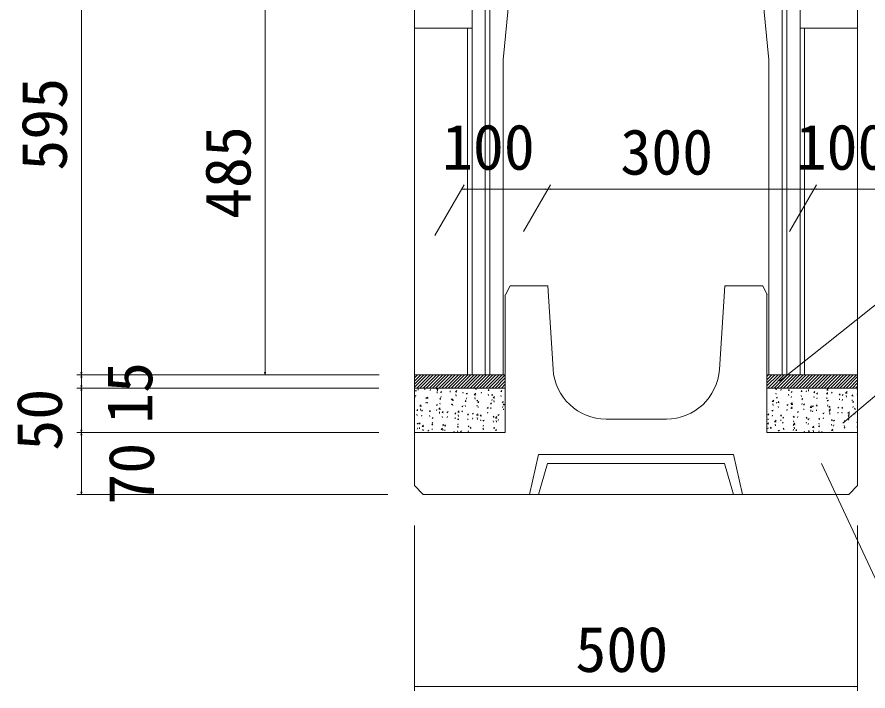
# Model space of a CAD drawing. Units: millimetres on the paper, scale 1:20. Extents: x 2 to 843, y -1 to 593.
# Drawn here: x 206.39 to 254.38, y 418.33 to 456.32 of the extents above; entities that cross this region are included whole.
import ezdxf
from ezdxf.enums import TextEntityAlignment as Align

# ---------------------------------------------------------------- set-up
doc = ezdxf.new("R2010")
doc.units = ezdxf.units.MM
for name, color, linetype, lineweight in [('0_2', 7, 'Continuous', 18), ('D-STR-DIM（寸法）', 7, 'Continuous', 18), ('D-STR-HTXT（旗揚げ）', 4, 'Continuous', 18), ('D-STR-STRn（構造物）', 5, 'Continuous', 18), ('D-STR-TXT（文字）', 7, 'Continuous', 18), ('D-STR（構造物外形線）', 1, 'Continuous', 18)]:
    doc.layers.add(name, color=color, linetype=linetype, lineweight=lineweight)
doc.styles.add('ＭＳ ゴシック', font='')
doc.styles.get('ＭＳ ゴシック').set_extended_font_data('MS Gothic')

msp = doc.modelspace()

# ---------------------------------------------------------------- linework, layer by layer
at = {"layer": '0_2'}
for p, q in [((231.46, 446.615), (231.61, 446.64)), ((231.61, 446.59), (231.46, 446.615)), ((236.183, 446.64), (236.333, 446.615)), ((236.333, 446.615), (236.183, 446.59)), ((236.333, 446.615), (236.483, 446.64)), ((236.483, 446.59), (236.333, 446.615)), ((251.183, 446.64), (251.333, 446.615)), ((251.333, 446.615), (251.183, 446.59)), ((251.333, 446.615), (251.483, 446.64)), ((251.483, 446.59), (251.333, 446.615)), ((210.015, 436.156), (209.99, 436.306)), ((210.04, 436.306), (210.015, 436.156)), ((220.375, 436.156), (220.35, 436.306)), ((220.4, 436.306), (220.375, 436.156)), ((209.99, 436.006), (210.015, 436.156)), ((210.015, 436.156), (210.04, 436.006)), ((210.015, 435.406), (209.99, 435.556)), ((209.99, 435.256), (210.015, 435.406)), ((210.04, 435.556), (210.015, 435.406)), ((210.015, 435.406), (210.04, 435.256)), ((210.015, 432.906), (209.99, 433.056)), ((210.04, 433.056), (210.015, 432.906)), ((209.99, 432.756), (210.015, 432.906)), ((210.015, 432.906), (210.04, 432.756)), ((210.015, 429.406), (209.99, 429.556)), ((210.04, 429.556), (210.015, 429.406)), ((228.799, 418.578), (228.949, 418.603)), ((228.949, 418.553), (228.799, 418.578)), ((253.649, 418.603), (253.799, 418.578)), ((253.799, 418.578), (253.649, 418.553))]:
    msp.add_line(p, q, dxfattribs=at)
at = {"layer": '0_2', "color": 9}
for p, q in [((231.46, 446.615), (231.48, 446.615)), ((236.333, 446.615), (236.313, 446.615)), ((236.333, 446.615), (236.353, 446.615)), ((251.333, 446.615), (251.313, 446.615)), ((251.333, 446.615), (251.353, 446.615)), ((210.015, 436.156), (210.015, 436.176)), ((210.015, 436.156), (210.015, 436.136)), ((220.375, 436.156), (220.375, 436.176)), ((210.015, 435.406), (210.015, 435.426)), ((210.015, 435.406), (210.015, 435.386)), ((210.015, 432.906), (210.015, 432.926)), ((210.015, 432.906), (210.015, 432.886)), ((210.015, 429.406), (210.015, 429.426)), ((228.799, 418.578), (228.819, 418.578)), ((253.799, 418.578), (253.779, 418.578))]:
    msp.add_line(p, q, dxfattribs=at)
at = {"layer": 'D-STR-DIM（寸法）'}
for p, q in [((210.015, 465.886), (210.015, 436.176)), ((220.375, 460.386), (220.375, 436.176)), ((229.954, 444.007), (231.604, 446.865)), ((234.954, 444.225), (236.478, 446.865)), ((234.954, 444.225), (236.478, 446.865)), ((249.954, 444.225), (251.478, 446.865)), ((249.954, 444.225), (251.478, 446.865)), ((236.313, 446.615), (231.48, 446.615)), ((236.353, 446.615), (251.313, 446.615)), ((251.353, 446.615), (256.338, 446.615)), ((226.803, 436.156), (209.765, 436.156)), ((226.803, 436.156), (209.765, 436.156)), ((210.015, 436.136), (210.015, 435.426)), ((226.803, 436.156), (220.125, 436.156)), ((226.799, 435.406), (209.765, 435.406)), ((226.799, 435.406), (209.765, 435.406)), ((210.015, 435.386), (210.015, 432.926)), ((226.799, 432.906), (209.765, 432.906)), ((226.799, 432.906), (209.765, 432.906)), ((210.015, 432.886), (210.015, 429.426)), ((227.299, 429.406), (209.765, 429.406)), ((228.799, 427.656), (228.799, 418.328)), ((253.799, 427.656), (253.799, 418.328)), ((228.819, 418.578), (253.779, 418.578))]:
    msp.add_line(p, q, dxfattribs=at)
at = {"layer": 'D-STR-HTXT（旗揚げ）'}
for p, q in [((249.389, 435.792), (262.424, 446.159)), ((252.96, 433.433), (261.605, 440.697)), ((251.768, 431.156), (256.852, 420.244))]:
    msp.add_line(p, q, dxfattribs=at)
at = {"layer": 'D-STR-STRn（構造物）'}
for p, q in [((228.799, 435.406), (228.799, 436.156)), ((228.799, 436.152), (228.803, 436.156)), ((228.799, 435.975), (228.98, 436.156)), ((228.799, 435.798), (229.157, 436.156)), ((228.799, 435.621), (229.334, 436.156)), ((228.799, 435.444), (229.51, 436.156)), ((228.937, 435.406), (229.687, 436.156)), ((229.114, 435.406), (229.864, 436.156)), ((229.291, 435.406), (230.041, 436.156)), ((229.467, 435.406), (230.217, 436.156)), ((229.644, 435.406), (230.394, 436.156)), ((229.821, 435.406), (230.571, 436.156)), ((229.998, 435.406), (230.748, 436.156)), ((230.175, 435.406), (230.925, 436.156)), ((230.351, 435.406), (231.101, 436.156)), ((230.528, 435.406), (231.278, 436.156)), ((230.705, 435.406), (231.455, 436.156)), ((230.882, 435.406), (231.632, 436.156)), ((231.058, 435.406), (231.808, 436.156)), ((231.235, 435.406), (231.985, 436.156)), ((231.412, 435.406), (232.162, 436.156)), ((231.589, 435.406), (232.339, 436.156)), ((231.766, 435.406), (232.516, 436.156)), ((231.942, 435.406), (232.692, 436.156)), ((232.119, 435.406), (232.869, 436.156)), ((232.296, 435.406), (233.046, 436.156)), ((232.473, 435.406), (233.223, 436.156)), ((232.649, 435.406), (233.399, 436.156)), ((232.826, 435.406), (233.576, 436.156)), ((233.003, 435.406), (233.753, 436.156)), ((233.18, 435.406), (233.924, 436.15)), ((233.357, 435.406), (233.924, 435.973)), ((248.674, 436.051), (248.779, 436.156)), ((248.674, 435.874), (248.956, 436.156)), ((248.674, 435.697), (249.133, 436.156)), ((248.674, 435.52), (249.309, 436.156)), ((248.736, 435.406), (249.486, 436.156)), ((248.913, 435.406), (249.663, 436.156)), ((249.09, 435.406), (249.84, 436.156)), ((249.266, 435.406), (250.016, 436.156)), ((249.443, 435.406), (250.193, 436.156)), ((249.62, 435.406), (250.37, 436.156)), ((249.797, 435.406), (250.547, 436.156)), ((249.974, 435.406), (250.724, 436.156)), ((250.15, 435.406), (250.9, 436.156)), ((250.327, 435.406), (251.077, 436.156)), ((250.504, 435.406), (251.254, 436.156)), ((250.681, 435.406), (251.431, 436.156)), ((250.857, 435.406), (251.607, 436.156)), ((251.034, 435.406), (251.784, 436.156)), ((251.211, 435.406), (251.961, 436.156)), ((251.388, 435.406), (252.138, 436.156)), ((251.565, 435.406), (252.315, 436.156)), ((251.741, 435.406), (252.491, 436.156)), ((251.918, 435.406), (252.668, 436.156)), ((252.095, 435.406), (252.845, 436.156)), ((252.272, 435.406), (253.022, 436.156)), ((252.448, 435.406), (253.198, 436.156)), ((252.625, 435.406), (253.375, 436.156)), ((252.802, 435.406), (253.552, 436.156)), ((252.979, 435.406), (253.729, 436.156)), ((253.156, 435.406), (253.799, 436.049)), ((253.332, 435.406), (253.799, 435.873)), ((253.799, 435.406), (253.799, 436.156)), ((228.799, 435.406), (233.924, 435.406)), ((228.799, 435.406), (228.799, 432.906)), ((229.021, 435.276), (229.01, 435.371)), ((229.391, 435.305), (229.379, 435.367)), ((230.042, 435.347), (230.099, 435.406)), ((230.042, 435.347), (230.131, 435.333)), ((231.522, 435.399), (231.527, 435.406)), ((231.522, 435.4), (231.582, 435.394)), ((232.239, 435.337), (232.287, 435.394)), ((232.239, 435.337), (232.299, 435.332)), ((232.575, 435.406), (232.607, 435.384)), ((233.533, 435.406), (233.924, 435.797)), ((233.71, 435.406), (233.924, 435.62)), ((233.887, 435.406), (233.924, 435.443)), ((253.799, 435.406), (248.674, 435.406)), ((249.176, 435.335), (249.224, 435.393)), ((249.968, 435.385), (249.966, 435.406)), ((252.056, 435.29), (252.134, 435.371)), ((252.351, 435.406), (252.373, 435.391)), ((253.509, 435.406), (253.799, 435.696)), ((253.686, 435.406), (253.799, 435.519)), ((253.761, 435.344), (253.799, 435.359)), ((253.761, 435.344), (253.799, 435.319)), ((253.799, 435.406), (253.799, 432.906)), ((228.799, 434.907), (228.84, 434.956)), ((228.799, 434.898), (228.851, 434.893)), ((228.843, 435.255), (228.913, 435.282)), ((228.843, 435.255), (228.893, 435.222)), ((228.853, 434.945), (228.873, 435.006)), ((229.44, 434.853), (229.51, 434.88)), ((229.509, 434.836), (229.557, 434.893)), ((229.693, 435.268), (229.714, 435.328)), ((230.088, 435.111), (230.077, 435.206)), ((230.108, 435.242), (230.097, 435.305)), ((230.28, 435.175), (230.35, 435.202)), ((230.28, 435.175), (230.33, 435.142)), ((230.29, 434.865), (230.311, 434.926)), ((230.826, 435.179), (230.814, 435.242)), ((231.109, 435.181), (231.187, 435.262)), ((231.109, 435.181), (231.198, 435.167)), ((231.131, 435.188), (231.151, 435.248)), ((231.156, 434.945), (231.144, 435.04)), ((231.543, 435.116), (231.531, 435.179)), ((231.717, 435.095), (231.787, 435.122)), ((231.717, 435.095), (231.767, 435.062)), ((232.176, 435.016), (232.254, 435.097)), ((232.176, 435.016), (232.265, 435.002)), ((232.223, 434.78), (232.212, 434.875)), ((232.26, 435.054), (232.249, 435.116)), ((232.568, 435.108), (232.588, 435.168)), ((232.956, 435.274), (233.004, 435.331)), ((232.956, 435.274), (233.016, 435.269)), ((232.977, 434.991), (232.966, 435.054)), ((233.154, 435.015), (233.224, 435.042)), ((233.154, 435.015), (233.204, 434.982)), ((233.243, 434.85), (233.321, 434.931)), ((233.674, 435.211), (233.722, 435.269)), ((233.674, 435.211), (233.733, 435.206)), ((233.695, 434.928), (233.683, 434.991)), ((248.674, 435.287), (248.679, 435.289)), ((249.176, 435.335), (249.236, 435.33)), ((249.197, 435.052), (249.185, 435.115)), ((249.206, 434.859), (249.276, 434.886)), ((249.206, 434.859), (249.256, 434.826)), ((249.46, 435.274), (249.48, 435.335)), ((249.893, 435.272), (249.941, 435.33)), ((249.893, 435.272), (249.953, 435.267)), ((249.914, 434.989), (249.903, 435.052)), ((250.046, 435.182), (250.116, 435.209)), ((250.046, 435.182), (250.096, 435.148)), ((250.057, 434.872), (250.077, 434.932)), ((250.61, 435.21), (250.659, 435.267)), ((250.61, 435.21), (250.67, 435.204)), ((250.631, 434.926), (250.62, 434.989)), ((250.897, 435.194), (250.917, 435.255)), ((251.035, 435.219), (251.024, 435.314)), ((251.328, 435.147), (251.376, 435.204)), ((251.328, 435.147), (251.387, 435.142)), ((251.349, 434.864), (251.337, 434.926)), ((251.483, 435.102), (251.553, 435.129)), ((251.483, 435.102), (251.533, 435.068)), ((252.045, 435.084), (252.093, 435.142)), ((252.045, 435.084), (252.105, 435.079)), ((252.066, 434.801), (252.054, 434.864)), ((252.056, 435.29), (252.145, 435.276)), ((252.103, 435.054), (252.092, 435.149)), ((252.334, 435.114), (252.354, 435.174)), ((252.762, 435.021), (252.81, 435.079)), ((252.762, 435.021), (252.822, 435.016)), ((252.92, 435.022), (252.99, 435.049)), ((252.921, 435.022), (252.97, 434.988)), ((253.123, 435.124), (253.201, 435.205)), ((253.123, 435.124), (253.212, 435.11)), ((253.17, 434.888), (253.159, 434.983)), ((253.479, 434.959), (253.528, 435.016)), ((253.479, 434.959), (253.539, 434.953)), ((253.771, 435.034), (253.791, 435.094)), ((228.813, 434.615), (228.801, 434.678)), ((229.107, 434.373), (229.185, 434.454)), ((229.44, 434.853), (229.49, 434.819)), ((229.45, 434.543), (229.47, 434.603)), ((229.509, 434.836), (229.569, 434.83)), ((229.53, 434.552), (229.518, 434.615)), ((230.037, 434.45), (230.107, 434.477)), ((230.037, 434.45), (230.086, 434.417)), ((230.226, 434.773), (230.274, 434.83)), ((230.226, 434.773), (230.286, 434.768)), ((230.247, 434.49), (230.235, 434.552)), ((230.877, 434.773), (230.947, 434.8)), ((230.877, 434.773), (230.927, 434.739)), ((230.887, 434.462), (230.908, 434.523)), ((230.943, 434.71), (230.991, 434.767)), ((230.943, 434.71), (231.003, 434.705)), ((230.964, 434.427), (230.953, 434.49)), ((231.474, 434.37), (231.544, 434.397)), ((231.661, 434.647), (231.709, 434.705)), ((231.661, 434.647), (231.72, 434.642)), ((231.682, 434.364), (231.67, 434.427)), ((231.727, 434.785), (231.748, 434.845)), ((232.314, 434.693), (232.384, 434.72)), ((232.314, 434.693), (232.364, 434.659)), ((232.324, 434.382), (232.345, 434.443)), ((232.378, 434.585), (232.426, 434.642)), ((232.378, 434.585), (232.438, 434.579)), ((233.095, 434.522), (233.143, 434.579)), ((233.095, 434.522), (233.155, 434.517)), ((233.165, 434.705), (233.185, 434.765)), ((233.243, 434.85), (233.332, 434.836)), ((233.29, 434.614), (233.279, 434.709)), ((233.751, 434.613), (233.821, 434.639)), ((233.751, 434.613), (233.801, 434.579)), ((233.812, 434.459), (233.861, 434.516)), ((233.812, 434.459), (233.872, 434.454)), ((248.987, 434.647), (249.065, 434.728)), ((248.987, 434.647), (249.076, 434.633)), ((249.033, 434.411), (249.022, 434.506)), ((249.216, 434.549), (249.237, 434.61)), ((249.315, 434.583), (249.363, 434.64)), ((249.315, 434.583), (249.374, 434.578)), ((249.803, 434.457), (249.873, 434.484)), ((249.803, 434.457), (249.853, 434.423)), ((250.032, 434.52), (250.08, 434.578)), ((250.032, 434.52), (250.092, 434.515)), ((250.054, 434.481), (250.132, 434.562)), ((250.054, 434.481), (250.143, 434.467)), ((250.643, 434.779), (250.713, 434.806)), ((250.643, 434.779), (250.693, 434.746)), ((250.653, 434.469), (250.674, 434.529)), ((250.749, 434.457), (250.797, 434.515)), ((250.749, 434.457), (250.809, 434.452)), ((251.121, 434.316), (251.199, 434.397)), ((251.24, 434.377), (251.31, 434.404)), ((251.24, 434.377), (251.29, 434.343)), ((251.466, 434.395), (251.515, 434.452)), ((251.466, 434.395), (251.526, 434.389)), ((251.494, 434.792), (251.514, 434.852)), ((252.08, 434.699), (252.15, 434.726)), ((252.08, 434.699), (252.13, 434.666)), ((252.091, 434.389), (252.111, 434.449)), ((252.184, 434.332), (252.232, 434.389)), ((252.783, 434.738), (252.772, 434.801)), ((252.931, 434.711), (252.951, 434.772)), ((253.5, 434.675), (253.489, 434.738)), ((253.517, 434.619), (253.587, 434.646)), ((253.517, 434.619), (253.567, 434.586)), ((228.93, 434.146), (228.978, 434.204)), ((228.93, 434.146), (228.99, 434.141)), ((228.951, 433.863), (228.94, 433.926)), ((229.107, 434.373), (229.196, 434.359)), ((229.154, 434.137), (229.143, 434.232)), ((229.196, 434.128), (229.266, 434.155)), ((229.197, 434.128), (229.246, 434.094)), ((229.647, 434.083), (229.696, 434.141)), ((229.647, 434.083), (229.707, 434.078)), ((230.047, 434.14), (230.067, 434.2)), ((230.174, 434.207), (230.252, 434.288)), ((230.174, 434.207), (230.263, 434.193)), ((230.221, 433.971), (230.21, 434.066)), ((230.365, 434.021), (230.413, 434.078)), ((230.365, 434.021), (230.425, 434.015)), ((230.634, 434.048), (230.704, 434.074)), ((230.634, 434.048), (230.683, 434.014)), ((231.082, 433.958), (231.13, 434.015)), ((231.082, 433.958), (231.142, 433.953)), ((231.241, 434.041), (231.319, 434.123)), ((231.241, 434.042), (231.33, 434.028)), ((231.288, 433.806), (231.277, 433.9)), ((231.474, 434.37), (231.524, 434.337)), ((231.484, 434.06), (231.504, 434.12)), ((231.799, 433.895), (231.847, 433.953)), ((232.071, 433.968), (232.141, 433.994)), ((232.071, 433.968), (232.121, 433.934)), ((232.309, 433.876), (232.387, 433.957)), ((232.399, 434.301), (232.387, 434.364)), ((232.911, 434.29), (232.981, 434.317)), ((232.911, 434.29), (232.961, 434.257)), ((232.921, 433.98), (232.942, 434.04)), ((233.116, 434.239), (233.105, 434.301)), ((233.508, 433.887), (233.578, 433.914)), ((233.762, 434.302), (233.782, 434.363)), ((233.833, 434.176), (233.822, 434.239)), ((248.736, 433.893), (248.784, 433.951)), ((248.963, 434.134), (249.033, 434.161)), ((248.963, 434.134), (249.012, 434.101)), ((249.336, 434.3), (249.324, 434.362)), ((249.813, 434.146), (249.834, 434.207)), ((250.053, 434.237), (250.041, 434.3)), ((250.101, 434.245), (250.09, 434.34)), ((250.4, 434.054), (250.47, 434.081)), ((250.4, 434.054), (250.45, 434.021)), ((250.77, 434.174), (250.759, 434.237)), ((251.121, 434.316), (251.21, 434.302)), ((251.168, 434.08), (251.157, 434.175)), ((251.25, 434.066), (251.271, 434.127)), ((251.487, 434.112), (251.476, 434.174)), ((251.837, 433.974), (251.907, 434.001)), ((251.837, 433.974), (251.887, 433.941)), ((252.184, 434.332), (252.243, 434.327)), ((252.189, 434.15), (252.266, 434.231)), ((252.189, 434.15), (252.278, 434.136)), ((252.205, 434.049), (252.193, 434.111)), ((252.235, 433.914), (252.224, 434.009)), ((252.677, 434.297), (252.747, 434.323)), ((252.677, 434.297), (252.727, 434.263)), ((252.688, 433.986), (252.708, 434.047)), ((252.901, 434.269), (252.949, 434.327)), ((252.901, 434.269), (252.961, 434.264)), ((252.922, 433.986), (252.91, 434.049)), ((253.256, 433.985), (253.334, 434.066)), ((253.256, 433.985), (253.345, 433.971)), ((253.274, 433.894), (253.344, 433.921)), ((253.528, 434.309), (253.548, 434.369)), ((253.618, 434.206), (253.666, 434.264)), ((253.618, 434.206), (253.678, 434.201)), ((253.639, 433.923), (253.628, 433.986)), ((228.953, 433.403), (229.023, 433.429)), ((229.069, 433.394), (229.117, 433.451)), ((229.207, 433.817), (229.227, 433.878)), ((229.669, 433.8), (229.657, 433.863)), ((229.793, 433.725), (229.863, 433.752)), ((229.793, 433.725), (229.843, 433.692)), ((229.804, 433.415), (229.824, 433.475)), ((230.386, 433.738), (230.374, 433.8)), ((230.644, 433.737), (230.664, 433.798)), ((231.103, 433.675), (231.091, 433.737)), ((231.23, 433.645), (231.3, 433.672)), ((231.231, 433.645), (231.28, 433.611)), ((231.799, 433.895), (231.859, 433.89)), ((231.82, 433.612), (231.809, 433.675)), ((232.081, 433.657), (232.101, 433.718)), ((232.309, 433.876), (232.398, 433.862)), ((232.355, 433.64), (232.344, 433.735)), ((232.517, 433.832), (232.565, 433.89)), ((232.517, 433.832), (232.576, 433.827)), ((232.538, 433.549), (232.526, 433.612)), ((232.668, 433.565), (232.738, 433.592)), ((232.668, 433.565), (232.717, 433.531)), ((233.234, 433.77), (233.282, 433.827)), ((233.234, 433.77), (233.294, 433.764)), ((233.255, 433.487), (233.243, 433.549)), ((233.376, 433.71), (233.454, 433.792)), ((233.376, 433.711), (233.465, 433.697)), ((233.423, 433.474), (233.412, 433.569)), ((233.508, 433.887), (233.558, 433.854)), ((233.518, 433.577), (233.538, 433.638)), ((248.719, 433.409), (248.789, 433.436)), ((248.736, 433.894), (248.796, 433.888)), ((248.757, 433.61), (248.745, 433.673)), ((248.973, 433.824), (248.993, 433.884)), ((249.119, 433.507), (249.197, 433.588)), ((249.119, 433.507), (249.208, 433.493)), ((249.453, 433.831), (249.501, 433.888)), ((249.453, 433.831), (249.513, 433.826)), ((249.474, 433.548), (249.463, 433.61)), ((249.56, 433.732), (249.63, 433.758)), ((249.56, 433.732), (249.609, 433.698)), ((249.57, 433.421), (249.59, 433.482)), ((250.171, 433.768), (250.219, 433.825)), ((250.171, 433.768), (250.23, 433.763)), ((250.192, 433.485), (250.18, 433.548)), ((250.187, 433.341), (250.265, 433.423)), ((250.41, 433.744), (250.43, 433.804)), ((250.888, 433.705), (250.936, 433.763)), ((250.888, 433.705), (250.948, 433.7)), ((250.909, 433.422), (250.897, 433.485)), ((250.997, 433.652), (251.067, 433.678)), ((250.997, 433.652), (251.047, 433.618)), ((251.605, 433.642), (251.653, 433.7)), ((251.605, 433.643), (251.665, 433.637)), ((251.626, 433.359), (251.615, 433.422)), ((251.847, 433.664), (251.868, 433.724)), ((252.322, 433.58), (252.371, 433.637)), ((252.322, 433.58), (252.382, 433.575)), ((252.434, 433.571), (252.504, 433.598)), ((252.434, 433.571), (252.484, 433.538)), ((253.04, 433.517), (253.088, 433.574)), ((253.04, 433.517), (253.099, 433.512)), ((253.274, 433.894), (253.324, 433.86)), ((253.284, 433.584), (253.305, 433.644)), ((253.302, 433.749), (253.291, 433.843)), ((253.757, 433.454), (253.799, 433.504)), ((253.757, 433.454), (253.799, 433.451)), ((228.953, 433.403), (229.003, 433.369)), ((228.963, 433.092), (228.984, 433.153)), ((229.069, 433.394), (229.129, 433.389)), ((229.09, 433.111), (229.078, 433.174)), ((229.24, 433.233), (229.317, 433.314)), ((229.24, 433.233), (229.329, 433.219)), ((229.286, 432.997), (229.275, 433.092)), ((229.55, 433), (229.62, 433.027)), ((229.55, 433), (229.6, 432.966)), ((229.786, 433.331), (229.834, 433.389)), ((229.786, 433.331), (229.846, 433.326)), ((229.807, 433.048), (229.796, 433.111)), ((230.307, 433.067), (230.385, 433.149)), ((230.307, 433.067), (230.396, 433.054)), ((230.39, 433.322), (230.46, 433.349)), ((230.39, 433.322), (230.44, 433.289)), ((230.401, 433.012), (230.421, 433.073)), ((230.504, 433.268), (230.552, 433.326)), ((230.504, 433.269), (230.563, 433.263)), ((230.525, 432.985), (230.513, 433.048)), ((230.987, 432.92), (231.057, 432.947)), ((231.221, 433.206), (231.269, 433.263)), ((231.221, 433.206), (231.281, 433.201)), ((231.242, 432.923), (231.23, 432.985)), ((231.241, 433.335), (231.261, 433.395)), ((231.378, 432.906), (231.452, 432.983)), ((231.827, 433.242), (231.897, 433.269)), ((231.827, 433.242), (231.877, 433.209)), ((231.838, 432.932), (231.858, 432.993)), ((231.938, 433.143), (231.986, 433.2)), ((231.938, 433.143), (231.998, 433.138)), ((232.655, 433.08), (232.703, 433.138)), ((232.655, 433.08), (232.715, 433.075)), ((232.678, 433.255), (232.698, 433.315)), ((233.264, 433.162), (233.335, 433.189)), ((233.265, 433.162), (233.314, 433.129)), ((233.373, 433.017), (233.421, 433.075)), ((233.373, 433.018), (233.432, 433.012)), ((248.719, 433.409), (248.769, 433.376)), ((248.73, 433.099), (248.75, 433.159)), ((248.875, 433.141), (248.923, 433.199)), ((248.875, 433.141), (248.935, 433.136)), ((249.166, 433.271), (249.155, 433.366)), ((249.316, 433.006), (249.386, 433.033)), ((249.316, 433.006), (249.366, 432.973)), ((249.592, 433.078), (249.64, 433.136)), ((249.592, 433.079), (249.652, 433.073)), ((250.156, 433.329), (250.226, 433.356)), ((250.157, 433.329), (250.206, 433.295)), ((250.167, 433.019), (250.187, 433.079)), ((250.187, 433.342), (250.276, 433.328)), ((250.233, 433.105), (250.222, 433.2)), ((250.309, 433.016), (250.357, 433.073)), ((250.309, 433.016), (250.369, 433.011)), ((250.753, 432.926), (250.823, 432.953)), ((251.007, 433.341), (251.027, 433.402)), ((251.027, 432.953), (251.075, 433.01)), ((251.027, 432.953), (251.086, 432.948)), ((251.254, 433.176), (251.332, 433.257)), ((251.254, 433.176), (251.343, 433.162)), ((251.301, 432.94), (251.289, 433.035)), ((251.594, 433.249), (251.664, 433.276)), ((251.594, 433.249), (251.643, 433.215)), ((251.604, 432.939), (251.624, 432.999)), ((251.757, 432.906), (251.792, 432.948)), ((252.321, 433.01), (252.399, 433.092)), ((252.321, 433.01), (252.41, 432.997)), ((252.343, 433.297), (252.332, 433.359)), ((252.444, 433.261), (252.464, 433.322)), ((253.031, 433.169), (253.101, 433.196)), ((253.031, 433.169), (253.081, 433.135)), ((253.061, 433.234), (253.049, 433.297)), ((253.778, 433.171), (253.766, 433.234)), ((230.345, 432.906), (230.342, 432.926)), ((230.987, 432.92), (231.008, 432.906)), ((231.951, 432.906), (231.947, 432.923)), ((233.293, 432.906), (233.295, 432.912)), ((248.887, 432.906), (248.884, 432.921)), ((250.753, 432.926), (250.784, 432.906)), ((253.057, 432.906), (253.061, 432.919)), ((253.447, 432.906), (253.466, 432.926))]:
    msp.add_line(p, q, dxfattribs=at)
at = {"layer": 'D-STR-TXT（文字）', "color": 5}
for p, q in [((228.799, 436.156), (233.924, 436.156)), ((253.799, 436.156), (248.674, 436.156))]:
    msp.add_line(p, q, dxfattribs=at)
at = {"layer": 'D-STR（構造物外形線）'}
for p, q in [((228.799, 465.656), (228.799, 436.156)), ((232.049, 436.156), (232.049, 465.906)), ((232.799, 436.156), (232.799, 465.906)), ((233.049, 436.156), (233.049, 465.906)), ((249.549, 436.156), (249.549, 465.906)), ((249.799, 436.156), (249.799, 465.906)), ((250.549, 436.156), (250.549, 465.906)), ((253.799, 465.656), (253.799, 436.156)), ((234.299, 458.906), (233.799, 453.906)), ((248.299, 458.906), (248.799, 453.906)), ((228.799, 455.696), (232.049, 455.696)), ((231.799, 436.156), (231.799, 455.696)), ((253.799, 455.696), (250.549, 455.696)), ((250.799, 436.156), (250.799, 455.696)), ((233.799, 453.906), (233.799, 436.156)), ((248.799, 453.906), (248.799, 436.156)), ((234.193, 441.156), (233.943, 440.656)), ((234.193, 441.156), (236.318, 441.156)), ((234.193, 441.156), (236.318, 441.156)), ((236.318, 441.156), (236.619, 436.464)), ((246.318, 441.156), (246.004, 436.456)), ((248.443, 441.156), (246.318, 441.156)), ((248.443, 441.156), (248.693, 440.656)), ((233.924, 440.656), (233.924, 432.906)), ((248.674, 440.694), (248.674, 432.906)), ((233.799, 436.156), (228.799, 436.156)), ((248.799, 436.156), (253.799, 436.156)), ((239.612, 433.656), (243.011, 433.656)), ((228.799, 429.906), (228.799, 432.906)), ((228.799, 432.906), (233.924, 432.906)), ((253.799, 432.906), (248.674, 432.906)), ((253.799, 432.906), (253.799, 429.906)), ((235.299, 429.406), (235.799, 431.656)), ((235.799, 431.656), (246.799, 431.656)), ((247.299, 429.406), (246.799, 431.656)), ((235.799, 429.406), (236.299, 431.156)), ((236.299, 431.156), (246.299, 431.156)), ((246.299, 431.156), (246.799, 429.406)), ((229.299, 429.406), (228.799, 429.906)), ((253.799, 429.906), (253.299, 429.406)), ((253.299, 429.406), (229.299, 429.406)), ((253.299, 429.406), (229.299, 429.406))]:
    msp.add_line(p, q, dxfattribs=at)
for centre, start, end in [((239.613, 436.656), 183.671, 269.9961), ((243.011, 436.656), 269.9961, 356.1857)]:
    msp.add_arc(centre, 3, start, end, dxfattribs=at)

# ---------------------------------------------------------------- texts
at = {"layer": 'D-STR-DIM（寸法）', "style": 'ＭＳ ゴシック'}
for s, p in [('595', (209.965, 447.655)), ('485', (220.325, 444.932)), ('15', (214.783, 433.386)), ('50', (209.69, 431.873)), ('70', (214.878, 428.829))]:
    msp.add_text(s, height=2.566, rotation=90, dxfattribs=at).set_placement(p, align=Align.BOTTOM_LEFT)
for s, p in [('100', (230.352, 446.94)), ('100', (250.301, 446.94)), ('300', (240.413, 446.665)), ('500', (237.879, 418.628))]:
    msp.add_text(s, height=2.566, dxfattribs=at).set_placement(p, align=Align.BOTTOM_LEFT)

doc.saveas('drawing.dxf')
